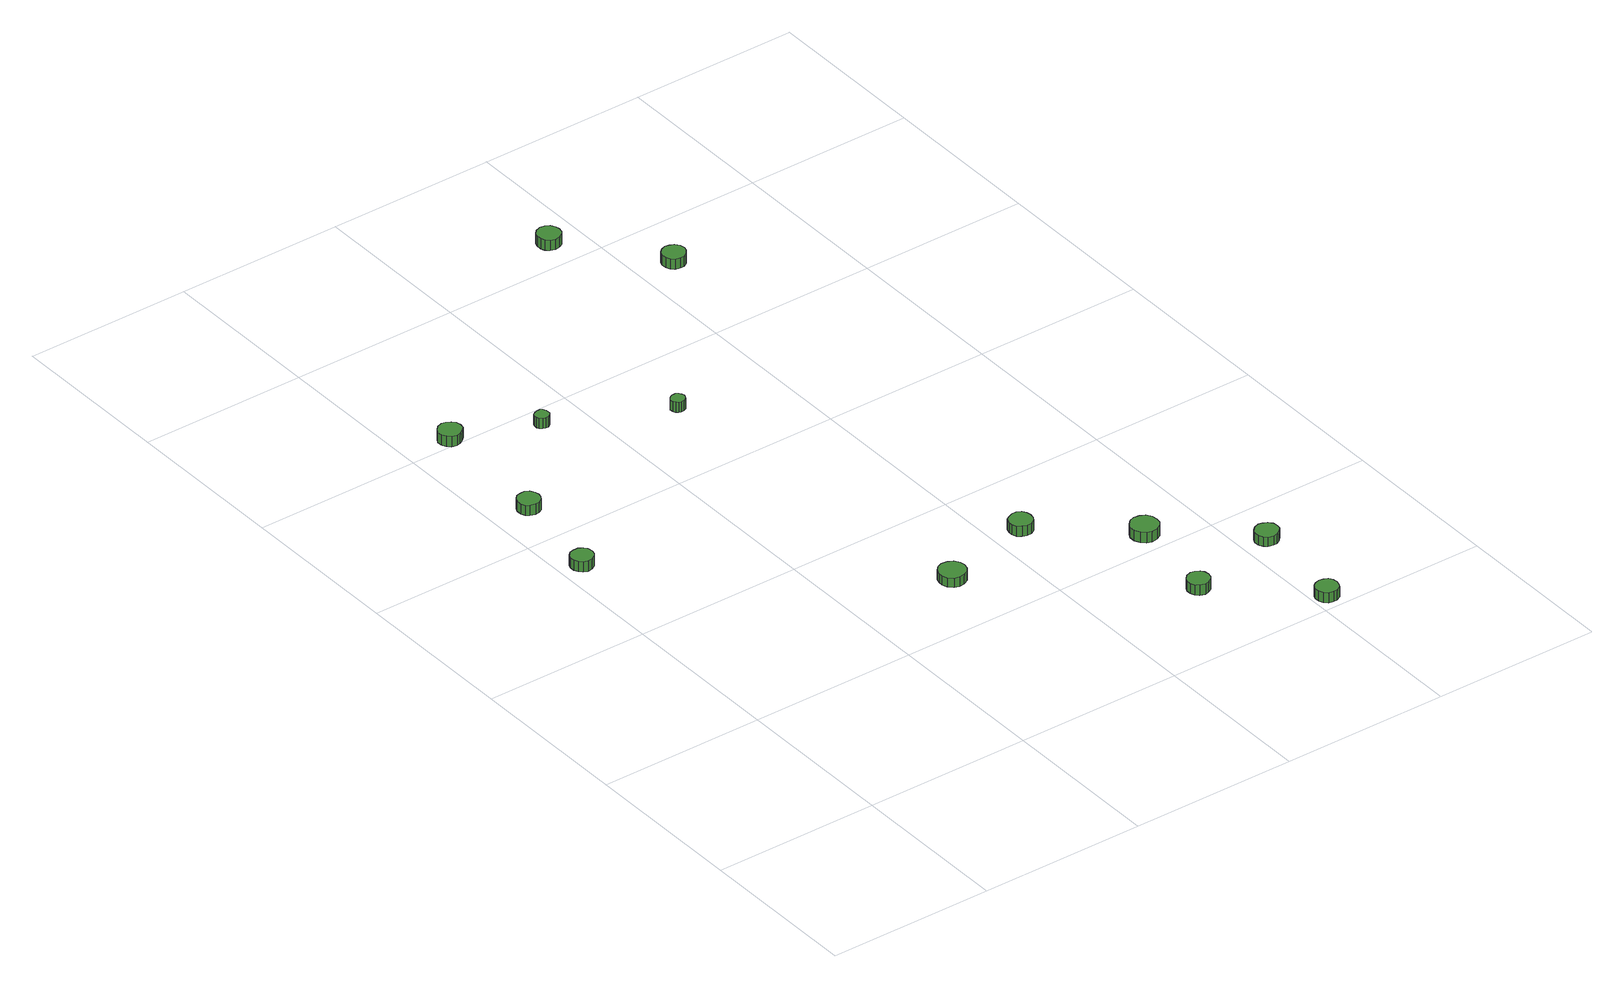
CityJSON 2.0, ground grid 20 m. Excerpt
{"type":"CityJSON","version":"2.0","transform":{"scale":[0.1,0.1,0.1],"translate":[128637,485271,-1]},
"CityObjects":{
"tree1":{"type":"SolitaryVegetationObject","attributes":{"function":"something"},"geometry":[{"type":"MultiSurface","lod":"1","boundaries":[[[0,1,2,3,4,5,6,7,8,9,10,11,12,13,14]],[[15,16,17,18,19,20,21,22,23,24,25,26,27,28,29]],[[0,29,28,1]],[[1,28,27,2]],[[2,27,26,3]],[[3,26,25,4]],[[4,25,24,5]],[[5,24,23,6]],[[6,23,22,7]],[[7,22,21,8]],[[8,21,20,9]],[[9,20,19,10]],[[10,19,18,11]],[[11,18,17,12]],[[12,17,16,13]],[[13,16,15,14]],[[14,15,29,0]]]}]},
"tree2":{"type":"SolitaryVegetationObject","attributes":{"function":"something"},"geometry":[{"type":"MultiSurface","lod":"1","boundaries":[[[30,31,32,33,34,35,36,37,38,39,40,41,42,43,44]],[[45,46,47,48,49,50,51,52,53,54,55,56,57,58,59]],[[30,59,58,31]],[[31,58,57,32]],[[32,57,56,33]],[[33,56,55,34]],[[34,55,54,35]],[[35,54,53,36]],[[36,53,52,37]],[[37,52,51,38]],[[38,51,50,39]],[[39,50,49,40]],[[40,49,48,41]],[[41,48,47,42]],[[42,47,46,43]],[[43,46,45,44]],[[44,45,59,30]]]}]},
"tree3":{"type":"SolitaryVegetationObject","attributes":{"function":"something"},"geometry":[{"type":"MultiSurface","lod":"1","boundaries":[[[60,61,62,63,64,65,66,67,68,69,70,71,72,73,74]],[[75,76,77,78,79,80,81,82,83,84,85,86,87,88,89]],[[60,89,88,61]],[[61,88,87,62]],[[62,87,86,63]],[[63,86,85,64]],[[64,85,84,65]],[[65,84,83,66]],[[66,83,82,67]],[[67,82,81,68]],[[68,81,80,69]],[[69,80,79,70]],[[70,79,78,71]],[[71,78,77,72]],[[72,77,76,73]],[[73,76,75,74]],[[74,75,89,60]]]}]},
"tree4":{"type":"SolitaryVegetationObject","attributes":{"function":"something"},"geometry":[{"type":"MultiSurface","lod":"1","boundaries":[[[90,91,92,93,94,95,96,97,98,99,100,101,102,103,104]],[[105,106,107,108,109,110,111,112,113,114,115,116,117,118,119]],[[90,119,118,91]],[[91,118,117,92]],[[92,117,116,93]],[[93,116,115,94]],[[94,115,114,95]],[[95,114,113,96]],[[96,113,112,97]],[[97,112,111,98]],[[98,111,110,99]],[[99,110,109,100]],[[100,109,108,101]],[[101,108,107,102]],[[102,107,106,103]],[[103,106,105,104]],[[104,105,119,90]]]}]},
"tree5":{"type":"SolitaryVegetationObject","attributes":{"function":"something"},"geometry":[{"type":"MultiSurface","lod":"1","boundaries":[[[120,121,122,123,124,125,126,127,128,129,130,131,132,133,134]],[[135,136,137,138,139,140,141,142,143,144,145,146,147,148,149]],[[120,149,148,121]],[[121,148,147,122]],[[122,147,146,123]],[[123,146,145,124]],[[124,145,144,125]],[[125,144,143,126]],[[126,143,142,127]],[[127,142,141,128]],[[128,141,140,129]],[[129,140,139,130]],[[130,139,138,131]],[[131,138,137,132]],[[132,137,136,133]],[[133,136,135,134]],[[134,135,149,120]]]}]},
"tree6":{"type":"SolitaryVegetationObject","attributes":{"function":"something"},"geometry":[{"type":"MultiSurface","lod":"1","boundaries":[[[150,151,152,153,154,155,156,157,158,159,160,161,162,163,164]],[[165,166,167,168,169,170,171,172,173,174,175,176,177,178,179]],[[150,179,178,151]],[[151,178,177,152]],[[152,177,176,153]],[[153,176,175,154]],[[154,175,174,155]],[[155,174,173,156]],[[156,173,172,157]],[[157,172,171,158]],[[158,171,170,159]],[[159,170,169,160]],[[160,169,168,161]],[[161,168,167,162]],[[162,167,166,163]],[[163,166,165,164]],[[164,165,179,150]]]}]},
"tree7":{"type":"SolitaryVegetationObject","attributes":{"function":"something"},"geometry":[{"type":"MultiSurface","lod":"1","boundaries":[[[180,181,182,183,184,185,186,187,188,189,190,191,192,193,194]],[[195,196,197,198,199,200,201,202,203,204,205,206,207,208,209]],[[180,209,208,181]],[[181,208,207,182]],[[182,207,206,183]],[[183,206,205,184]],[[184,205,204,185]],[[185,204,203,186]],[[186,203,202,187]],[[187,202,201,188]],[[188,201,200,189]],[[189,200,199,190]],[[190,199,198,191]],[[191,198,197,192]],[[192,197,196,193]],[[193,196,195,194]],[[194,195,209,180]]]}]},
"tree8":{"type":"SolitaryVegetationObject","attributes":{"function":"something"},"geometry":[{"type":"MultiSurface","lod":"1","boundaries":[[[210,211,212,213,214,215,216,217,218,219,220,221,222,223,224]],[[225,226,227,228,229,230,231,232,233,234,235,236,237,238,239]],[[210,239,238,211]],[[211,238,237,212]],[[212,237,236,213]],[[213,236,235,214]],[[214,235,234,215]],[[215,234,233,216]],[[216,233,232,217]],[[217,232,231,218]],[[218,231,230,219]],[[219,230,229,220]],[[220,229,228,221]],[[221,228,227,222]],[[222,227,226,223]],[[223,226,225,224]],[[224,225,239,210]]]}]},
"tree9":{"type":"SolitaryVegetationObject","attributes":{"function":"something"},"geometry":[{"type":"MultiSurface","lod":"1","boundaries":[[[240,241,242,243,244,245,246,247,248,249,250,251,252,253,254]],[[255,256,257,258,259,260,261,262,263,264,265,266,267,268,269]],[[240,269,268,241]],[[241,268,267,242]],[[242,267,266,243]],[[243,266,265,244]],[[244,265,264,245]],[[245,264,263,246]],[[246,263,262,247]],[[247,262,261,248]],[[248,261,260,249]],[[249,260,259,250]],[[250,259,258,251]],[[251,258,257,252]],[[252,257,256,253]],[[253,256,255,254]],[[254,255,269,240]]]}]},
"tree10":{"type":"SolitaryVegetationObject","attributes":{"function":"something"},"geometry":[{"type":"MultiSurface","lod":"1","boundaries":[[[270,271,272,273,274,275,276,277,278,279,280,281,282,283,284]],[[285,286,287,288,289,290,291,292,293,294,295,296,297,298,299]],[[270,299,298,271]],[[271,298,297,272]],[[272,297,296,273]],[[273,296,295,274]],[[274,295,294,275]],[[275,294,293,276]],[[276,293,292,277]],[[277,292,291,278]],[[278,291,290,279]],[[279,290,289,280]],[[280,289,288,281]],[[281,288,287,282]],[[282,287,286,283]],[[283,286,285,284]],[[284,285,299,270]]]}]},
"tree11":{"type":"SolitaryVegetationObject","attributes":{"function":"something"},"geometry":[{"type":"MultiSurface","lod":"1","boundaries":[[[300,301,302,303,304,305,306,307,308,309,310,311,312,313,314]],[[315,316,317,318,319,320,321,322,323,324,325,326,327,328,329]],[[300,329,328,301]],[[301,328,327,302]],[[302,327,326,303]],[[303,326,325,304]],[[304,325,324,305]],[[305,324,323,306]],[[306,323,322,307]],[[307,322,321,308]],[[308,321,320,309]],[[309,320,319,310]],[[310,319,318,311]],[[311,318,317,312]],[[312,317,316,313]],[[313,316,315,314]],[[314,315,329,300]]]}]},
"tree12":{"type":"SolitaryVegetationObject","attributes":{"function":"something"},"geometry":[{"type":"MultiSurface","lod":"1","boundaries":[[[330,331,332,333,334,335,336,337,338,339,340,341,342,343,344]],[[345,346,347,348,349,350,351,352,353,354,355,356,357,358,359]],[[330,359,358,331]],[[331,358,357,332]],[[332,357,356,333]],[[333,356,355,334]],[[334,355,354,335]],[[335,354,353,336]],[[336,353,352,337]],[[337,352,351,338]],[[338,351,350,339]],[[339,350,349,340]],[[340,349,348,341]],[[341,348,347,342]],[[342,347,346,343]],[[343,346,345,344]],[[344,345,359,330]]]}]},
"tree13":{"type":"SolitaryVegetationObject","attributes":{"function":"something"},"geometry":[{"type":"MultiSurface","lod":"1","boundaries":[[[360,361,362,363,364,365,366,367,368,369,370,371,372,373,374]],[[375,376,377,378,379,380,381,382,383,384,385,386,387,388,389]],[[360,389,388,361]],[[361,388,387,362]],[[362,387,386,363]],[[363,386,385,364]],[[364,385,384,365]],[[365,384,383,366]],[[366,383,382,367]],[[367,382,381,368]],[[368,381,380,369]],[[369,380,379,370]],[[370,379,378,371]],[[371,378,377,372]],[[372,377,376,373]],[[373,376,375,374]],[[374,375,389,360]]]}]}
},
"vertices":[
[36,535,28],[35,541,28],[32,545,28],[27,548,28],[21,548,28],[16,547,28],[12,543,28],[10,538,28],[10,533,28],[12,528,28],[16,524,28],[21,522,28],[27,523,28],[32,526,28],[35,530,28],[35,530,15],[32,526,15],[27,523,15],[21,522,15],[16,524,15],[12,528,15],[10,533,15],[10,538,15],[12,543,15],[16,547,15],[21,548,15],[27,548,15],[32,545,15],[35,541,15],[36,535,15],
[54,652,29],[53,657,29],[50,662,29],[45,665,29],[40,665,29],[34,664,29],[30,660,29],[28,655,29],[28,649,29],[30,644,29],[34,641,29],[40,639,29],[45,639,29],[50,642,29],[53,647,29],[53,647,16],[50,642,16],[45,639,16],[40,639,16],[34,641,16],[30,644,16],[28,649,16],[28,655,16],[30,660,16],[34,664,16],[40,665,16],[45,665,16],[50,662,16],[53,657,16],[54,652,16],
[62,799,34],[61,805,34],[57,809,34],[52,812,34],[47,813,34],[41,811,34],[37,807,34],[34,802,34],[34,796,34],[37,791,34],[41,787,34],[47,785,34],[52,786,34],[57,789,34],[61,793,34],[61,793,21],[57,789,21],[52,786,21],[47,785,21],[41,787,21],[37,791,21],[34,796,21],[34,802,21],[37,807,21],[41,811,21],[47,813,21],[52,812,21],[57,809,21],[61,805,21],[62,799,21],
[151,764,33],[151,767,33],[149,770,33],[146,772,33],[142,772,33],[139,771,33],[136,769,33],[135,766,33],[135,762,33],[136,759,33],[139,757,33],[142,756,33],[146,756,33],[149,758,33],[151,761,33],[151,761,20],[149,758,20],[146,756,20],[142,756,20],[139,757,20],[136,759,20],[135,762,20],[135,766,20],[136,769,20],[139,771,20],[142,772,20],[146,772,20],[149,770,20],[151,767,20],[151,764,20],
[333,278,28],[332,284,28],[328,290,28],[322,293,28],[315,294,28],[309,292,28],[304,287,28],[302,281,28],[302,275,28],[304,269,28],[309,264,28],[315,262,28],[322,263,28],[328,266,28],[332,271,28],[332,271,16],[328,266,16],[322,263,16],[315,262,16],[309,264,16],[304,269,16],[302,275,16],[302,281,16],[304,287,16],[309,292,16],[315,294,16],[322,293,16],[328,290,16],[332,284,16],[333,278,16],
[292,712,24],[291,715,24],[289,718,24],[286,720,24],[282,720,24],[279,719,24],[277,717,24],[275,714,24],[275,710,24],[277,707,24],[279,705,24],[282,704,24],[286,704,24],[289,706,24],[291,709,24],[291,709,11],[289,706,11],[286,704,11],[282,704,11],[279,705,11],[277,707,11],[275,710,11],[275,714,11],[277,717,11],[279,719,11],[282,720,11],[286,720,11],[289,718,11],[291,715,11],[292,712,11],
[445,310,28],[444,315,28],[441,320,28],[436,323,28],[430,323,28],[425,321,28],[420,318,28],[418,312,28],[418,307,28],[420,301,28],[425,298,28],[430,296,28],[436,296,28],[441,299,28],[444,304,28],[444,304,15],[441,299,15],[436,296,15],[430,296,15],[425,298,15],[420,301,15],[418,307,15],[418,312,15],[420,318,15],[425,321,15],[430,323,15],[436,323,15],[441,320,15],[444,315,15],[445,310,15],
[526,107,30],[525,112,30],[522,116,30],[517,119,30],[512,120,30],[506,118,30],[502,114,30],[500,109,30],[500,104,30],[502,99,30],[506,95,30],[512,93,30],[517,94,30],[522,97,30],[525,101,30],[525,101,17],[522,97,17],[517,94,17],[512,93,17],[506,95,17],[502,99,17],[500,104,17],[500,109,17],[502,114,17],[506,118,17],[512,120,17],[517,119,17],[522,116,17],[525,112,17],[526,107,17],
[546,223,28],[545,230,28],[541,236,28],[535,239,28],[528,240,28],[522,238,28],[517,233,28],[514,227,28],[514,220,28],[517,214,28],[522,209,28],[528,207,28],[535,208,28],[541,211,28],[545,217,28],[545,217,15],[541,211,15],[535,208,15],[528,207,15],[522,209,15],[517,214,15],[514,220,15],[514,227,15],[517,233,15],[522,238,15],[528,240,15],[535,239,15],[541,236,15],[545,230,15],[546,223,15],
[627,16,28],[626,21,28],[623,26,28],[618,28,28],[613,29,28],[607,27,28],[603,24,28],[601,19,28],[601,13,28],[603,8,28],[607,4,28],[613,3,28],[618,3,28],[623,6,28],[626,11,28],[626,11,15],[623,6,15],[618,3,15],[613,3,15],[607,4,15],[603,8,15],[601,13,15],[601,19,15],[603,24,15],[607,27,15],[613,29,15],[618,28,15],[623,26,15],[626,21,15],[627,16,15],
[641,138,27],[640,144,27],[636,148,27],[631,151,27],[626,152,27],[620,150,27],[616,146,27],[613,141,27],[613,135,27],[616,130,27],[620,126,27],[626,125,27],[631,125,27],[636,128,27],[640,133,27],[640,133,15],[636,128,15],[631,125,15],[626,125,15],[620,126,15],[616,130,15],[613,135,15],[613,141,15],[616,146,15],[620,150,15],[626,152,15],[631,151,15],[636,148,15],[640,144,15],[641,138,15],
[375,1040,23],[374,1045,23],[371,1050,23],[366,1053,23],[360,1054,23],[354,1052,23],[350,1048,23],[348,1043,23],[348,1037,23],[350,1032,23],[354,1028,23],[360,1026,23],[366,1027,23],[371,1030,23],[374,1034,23],[374,1034,10],[371,1030,10],[366,1027,10],[360,1026,10],[354,1028,10],[350,1032,10],[348,1037,10],[348,1043,10],[350,1048,10],[354,1052,10],[360,1054,10],[366,1053,10],[371,1050,10],[374,1045,10],[375,1040,10],
[457,930,25],[456,936,25],[452,941,25],[447,943,25],[442,944,25],[436,942,25],[432,938,25],[430,933,25],[430,927,25],[432,922,25],[436,918,25],[442,917,25],[447,917,25],[452,920,25],[456,925,25],[456,925,12],[452,920,12],[447,917,12],[442,917,12],[436,918,12],[432,922,12],[430,927,12],[430,933,12],[432,938,12],[436,942,12],[442,944,12],[447,943,12],[452,941,12],[456,936,12],[457,930,12]
]}
